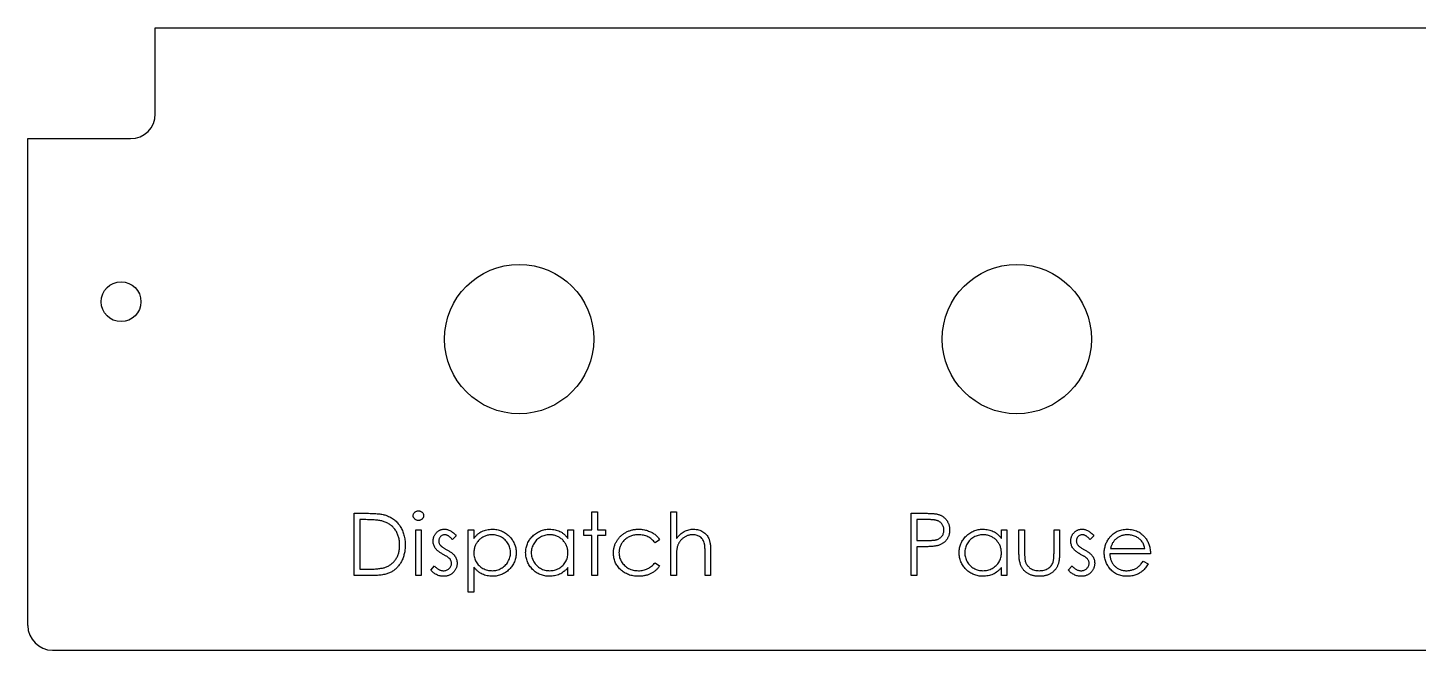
# Model space of a CAD drawing. Header units: millimetres. Extents: x -168 to 71, y -87 to -37.
# Drawn here: x -168.3 to -56.6, y -86.9 to -36.9 of the extents above; entities that cross this region are included whole.
import ezdxf

# ---------------------------------------------------------------- set-up
doc = ezdxf.new("R2010")
doc.units = ezdxf.units.MM

msp = doc.modelspace()

# ---------------------------------------------------------------- linework, layer by layer
at = {"color": 7, "linetype": 'Continuous', "lineweight": 25}
for p, q in [((-158.09, -43.79), (-158.09, -36.89)), ((-158.09, -36.89), (60.41, -36.89)), ((-168.34, -84.89), (-168.34, -45.79)), ((-168.34, -45.79), (-160.09, -45.79)), ((-142.1, -75.89), (-141.09, -75.89)), ((-142.1, -80.89), (-142.1, -75.89)), ((-123, -75.76), (-122.55, -75.76)), ((-123, -77.23), (-123, -75.76)), ((-122.55, -75.76), (-122.55, -77.23)), ((-116.65, -75.76), (-116.2, -75.76)), ((-116.65, -80.89), (-116.65, -75.76)), ((-116.2, -75.76), (-116.2, -77.92)), ((-97.32, -75.89), (-96.34, -75.89)), ((-97.32, -80.89), (-97.32, -75.89)), ((-141.65, -76.4), (-141.65, -80.37)), ((-141.3, -76.4), (-141.65, -76.4)), ((-96.88, -76.4), (-96.88, -78.07)), ((-95.96, -76.4), (-96.88, -76.4)), ((-137.16, -77.23), (-136.72, -77.23)), ((-137.16, -80.89), (-137.16, -77.23)), ((-136.72, -77.23), (-136.72, -80.89)), ((-133.9, -77.69), (-134.2, -78)), ((-132.93, -77.23), (-132.48, -77.23)), ((-132.93, -82.23), (-132.93, -77.23)), ((-132.48, -77.23), (-132.48, -77.91)), ((-124.92, -77.23), (-124.47, -77.23)), ((-124.92, -77.91), (-124.92, -77.23)), ((-124.47, -77.23), (-124.47, -80.89)), ((-123.64, -77.68), (-123.64, -77.23)), ((-123.64, -77.23), (-123, -77.23)), ((-123, -77.68), (-123.64, -77.68)), ((-123, -80.89), (-123, -77.68)), ((-122.55, -77.23), (-121.91, -77.23)), ((-122.55, -77.68), (-122.55, -80.89)), ((-121.91, -77.68), (-122.55, -77.68)), ((-121.91, -77.23), (-121.91, -77.68)), ((-117.55, -78.02), (-117.92, -78.26)), ((-96.88, -78.07), (-96, -78.08)), ((-90.08, -77.23), (-89.63, -77.23)), ((-90.08, -77.91), (-90.08, -77.23)), ((-89.63, -77.23), (-89.63, -80.89)), ((-88.67, -77.23), (-88.22, -77.23)), ((-88.67, -78.98), (-88.67, -77.23)), ((-88.22, -77.23), (-88.22, -78.93)), ((-85.85, -77.23), (-85.4, -77.23)), ((-85.85, -78.93), (-85.85, -77.23)), ((-85.4, -77.23), (-85.4, -79.01)), ((-82.65, -77.69), (-82.95, -78)), ((-113.9, -80.89), (-113.9, -79.17)), ((-113.45, -79.02), (-113.45, -80.89)), ((-96.88, -78.58), (-96.88, -80.89)), ((-96.52, -78.58), (-96.88, -78.58)), ((-78.09, -79.15), (-81.36, -79.15)), ((-81.32, -78.71), (-78.54, -78.71)), ((-141.65, -80.37), (-141.08, -80.37)), ((-135.95, -80.45), (-135.65, -80.12)), ((-132.48, -80.22), (-132.48, -82.23)), ((-124.92, -80.89), (-124.92, -80.25)), ((-117.92, -79.86), (-117.55, -80.11)), ((-116.2, -79.56), (-116.2, -80.89)), ((-90.08, -80.89), (-90.08, -80.25)), ((-84.7, -80.45), (-84.4, -80.12)), ((-78.68, -79.73), (-78.29, -79.94)), ((-140.55, -80.89), (-142.1, -80.89)), ((-136.72, -80.89), (-137.16, -80.89)), ((-124.47, -80.89), (-124.92, -80.89)), ((-122.55, -80.89), (-123, -80.89)), ((-116.2, -80.89), (-116.65, -80.89)), ((-113.45, -80.89), (-113.9, -80.89)), ((-96.88, -80.89), (-97.32, -80.89)), ((-89.63, -80.89), (-90.08, -80.89)), ((-132.48, -82.23), (-132.93, -82.23)), ((-166.34, -86.89), (68.66, -86.89))]:
    msp.add_line(p, q, dxfattribs=at)
for centre, radius in [((-128.84, -61.89), 6), ((-88.84, -61.89), 6), ((-160.84, -58.89), 1.6)]:
    msp.add_circle(centre, radius, dxfattribs=at)
for centre, start, end in [((-160.09, -43.79), 270, 0), ((-166.34, -84.89), 180, 270)]:
    msp.add_arc(centre, 2, start, end, dxfattribs=at)
for points, knots in [([(-141.09, -75.89), (-141, -75.89), (-140.83, -75.89), (-140.59, -75.9), (-140.36, -75.91), (-140.15, -75.93), (-139.96, -75.95), (-139.79, -75.98), (-139.64, -76.02), (-139.55, -76.05), (-139.5, -76.07)], [0, 0, 0, 0, 0.164289, 0.317406, 0.458844, 0.589367, 0.707831, 0.81577, 0.91288, 1, 1, 1, 1]), ([(-137.36, -76.08), (-137.36, -76.05), (-137.35, -76), (-137.33, -75.93), (-137.29, -75.86), (-137.24, -75.8), (-137.17, -75.76), (-137.1, -75.72), (-137.02, -75.7), (-136.97, -75.69), (-136.94, -75.69)], [0, 0, 0, 0, 0.12329, 0.242149, 0.363437, 0.489745, 0.618115, 0.744894, 0.868932, 1, 1, 1, 1]), ([(-136.94, -75.69), (-136.91, -75.69), (-136.86, -75.7), (-136.78, -75.72), (-136.71, -75.76), (-136.65, -75.8), (-136.59, -75.86), (-136.55, -75.93), (-136.53, -76), (-136.52, -76.05), (-136.52, -76.08)], [0, 0, 0, 0, 0.131899, 0.258284, 0.384341, 0.51198, 0.638632, 0.75923, 0.877412, 1, 1, 1, 1]), ([(-96.34, -75.89), (-96.28, -75.89), (-96.15, -75.89), (-95.96, -75.89), (-95.79, -75.9), (-95.64, -75.9), (-95.51, -75.91), (-95.39, -75.93), (-95.29, -75.94), (-95.23, -75.95), (-95.21, -75.96)], [0, 0, 0, 0, 0.176956, 0.339055, 0.486318, 0.618781, 0.735619, 0.838742, 0.926457, 1, 1, 1, 1]), ([(-95.21, -75.96), (-95.17, -75.97), (-95.1, -75.99), (-95, -76.03), (-94.91, -76.07), (-94.82, -76.12), (-94.74, -76.18), (-94.66, -76.25), (-94.58, -76.32), (-94.51, -76.4), (-94.45, -76.48), (-94.4, -76.57), (-94.35, -76.67), (-94.31, -76.77), (-94.28, -76.88), (-94.26, -76.99), (-94.25, -77.11), (-94.25, -77.19), (-94.25, -77.23)], [0, 0, 0, 0, 0.062481, 0.12349, 0.183411, 0.243153, 0.302127, 0.36171, 0.421842, 0.482932, 0.544552, 0.605681, 0.66768, 0.729984, 0.794551, 0.860346, 0.928907, 1, 1, 1, 1]), ([(-139.76, -76.54), (-139.81, -76.53), (-139.89, -76.5), (-140.04, -76.48), (-140.2, -76.45), (-140.39, -76.43), (-140.59, -76.42), (-140.81, -76.41), (-141.05, -76.4), (-141.21, -76.4), (-141.3, -76.4)], [0, 0, 0, 0, 0.084319, 0.179285, 0.286583, 0.405111, 0.535593, 0.67819, 0.832976, 1, 1, 1, 1]), ([(-138.45, -78.45), (-138.45, -78.39), (-138.45, -78.27), (-138.47, -78.11), (-138.49, -77.94), (-138.53, -77.79), (-138.58, -77.64), (-138.64, -77.5), (-138.71, -77.36), (-138.79, -77.23), (-138.88, -77.11), (-138.98, -77), (-139.09, -76.9), (-139.21, -76.8), (-139.34, -76.72), (-139.47, -76.65), (-139.61, -76.59), (-139.71, -76.56), (-139.76, -76.54)], [0, 0, 0, 0, 0.070151, 0.137813, 0.203226, 0.267174, 0.330024, 0.391794, 0.453084, 0.514334, 0.575, 0.634865, 0.694116, 0.753442, 0.813126, 0.87408, 0.936007, 1, 1, 1, 1]), ([(-139.5, -76.07), (-139.45, -76.09), (-139.33, -76.13), (-139.17, -76.21), (-139.02, -76.31), (-138.87, -76.41), (-138.74, -76.53), (-138.61, -76.66), (-138.5, -76.8), (-138.39, -76.95), (-138.3, -77.11), (-138.22, -77.28), (-138.15, -77.46), (-138.1, -77.64), (-138.05, -77.83), (-138.02, -78.03), (-138, -78.24), (-138, -78.38), (-138, -78.45)], [0, 0, 0, 0, 0.061545, 0.121694, 0.181155, 0.239875, 0.298702, 0.357647, 0.417605, 0.478494, 0.540407, 0.602345, 0.665004, 0.728559, 0.793651, 0.860534, 0.929236, 1, 1, 1, 1]), ([(-136.94, -76.46), (-136.97, -76.46), (-137.02, -76.46), (-137.1, -76.44), (-137.17, -76.4), (-137.24, -76.35), (-137.29, -76.29), (-137.33, -76.23), (-137.35, -76.16), (-137.36, -76.11), (-137.36, -76.08)], [0, 0, 0, 0, 0.131867, 0.256661, 0.384213, 0.513365, 0.640443, 0.761085, 0.879146, 1, 1, 1, 1]), ([(-136.52, -76.08), (-136.52, -76.11), (-136.53, -76.16), (-136.55, -76.23), (-136.59, -76.29), (-136.65, -76.35), (-136.71, -76.4), (-136.78, -76.44), (-136.86, -76.46), (-136.91, -76.46), (-136.94, -76.46)], [0, 0, 0, 0, 0.120162, 0.237546, 0.357497, 0.484917, 0.613329, 0.74015, 0.867301, 1, 1, 1, 1]), ([(-94.7, -77.23), (-94.7, -77.19), (-94.7, -77.11), (-94.73, -76.99), (-94.77, -76.88), (-94.84, -76.78), (-94.91, -76.68), (-95, -76.6), (-95.1, -76.53), (-95.19, -76.49), (-95.27, -76.46), (-95.34, -76.45), (-95.42, -76.43), (-95.51, -76.42), (-95.61, -76.41), (-95.72, -76.4), (-95.84, -76.4), (-95.92, -76.4), (-95.96, -76.4)], [0, 0, 0, 0, 0.070044, 0.139238, 0.208197, 0.279173, 0.349987, 0.418354, 0.48761, 0.557411, 0.59533, 0.637964, 0.685913, 0.738185, 0.796103, 0.858517, 0.926658, 1, 1, 1, 1]), ([(-135.75, -78.13), (-135.75, -78.09), (-135.75, -78.03), (-135.74, -77.93), (-135.72, -77.84), (-135.69, -77.75), (-135.65, -77.66), (-135.61, -77.59), (-135.55, -77.51), (-135.49, -77.44), (-135.43, -77.38), (-135.35, -77.32), (-135.28, -77.27), (-135.2, -77.23), (-135.11, -77.2), (-135.02, -77.18), (-134.93, -77.17), (-134.86, -77.17), (-134.83, -77.17)], [0, 0, 0, 0, 0.067978, 0.133044, 0.196507, 0.258613, 0.319728, 0.380873, 0.442636, 0.505079, 0.567881, 0.628814, 0.68891, 0.748765, 0.809386, 0.870884, 0.934037, 1, 1, 1, 1]), ([(-135.59, -78.69), (-135.61, -78.65), (-135.66, -78.56), (-135.71, -78.43), (-135.75, -78.28), (-135.75, -78.18), (-135.75, -78.13)], [0, 0, 0, 0, 0.246252, 0.492591, 0.74057, 1, 1, 1, 1]), ([(-134.83, -77.62), (-134.86, -77.62), (-134.92, -77.62), (-135.01, -77.65), (-135.1, -77.7), (-135.17, -77.76), (-135.23, -77.84), (-135.27, -77.92), (-135.3, -78.01), (-135.3, -78.08), (-135.31, -78.11)], [0, 0, 0, 0, 0.124958, 0.245901, 0.369166, 0.498511, 0.628504, 0.751028, 0.873724, 1, 1, 1, 1]), ([(-135.31, -78.11), (-135.3, -78.14), (-135.3, -78.19), (-135.28, -78.28), (-135.24, -78.36), (-135.2, -78.41), (-135.18, -78.44)], [0, 0, 0, 0, 0.24004, 0.479403, 0.731757, 1, 1, 1, 1]), ([(-134.83, -77.17), (-134.79, -77.17), (-134.71, -77.17), (-134.6, -77.2), (-134.48, -77.24), (-134.36, -77.3), (-134.24, -77.37), (-134.13, -77.46), (-134.01, -77.57), (-133.93, -77.65), (-133.9, -77.69)], [0, 0, 0, 0, 0.105714, 0.213412, 0.326127, 0.444452, 0.569061, 0.702712, 0.846318, 1, 1, 1, 1]), ([(-134.2, -78), (-134.23, -77.97), (-134.28, -77.91), (-134.36, -77.83), (-134.44, -77.77), (-134.52, -77.71), (-134.59, -77.67), (-134.67, -77.64), (-134.75, -77.62), (-134.8, -77.62), (-134.83, -77.62)], [0, 0, 0, 0, 0.158223, 0.305036, 0.441309, 0.565963, 0.683525, 0.793334, 0.898518, 1, 1, 1, 1]), ([(-132.48, -77.91), (-132.44, -77.85), (-132.34, -77.73), (-132.19, -77.57), (-132.02, -77.44), (-131.83, -77.34), (-131.64, -77.26), (-131.44, -77.21), (-131.23, -77.17), (-131.08, -77.17), (-131.01, -77.17)], [0, 0, 0, 0, 0.13536, 0.263045, 0.386061, 0.505771, 0.625178, 0.746148, 0.870538, 1, 1, 1, 1]), ([(-131.01, -77.62), (-131.06, -77.62), (-131.16, -77.62), (-131.31, -77.64), (-131.45, -77.67), (-131.59, -77.72), (-131.71, -77.78), (-131.84, -77.85), (-131.95, -77.93), (-132.06, -78.03), (-132.16, -78.14), (-132.25, -78.25), (-132.32, -78.37), (-132.38, -78.5), (-132.43, -78.63), (-132.46, -78.77), (-132.48, -78.92), (-132.48, -79.02), (-132.48, -79.07)], [0, 0, 0, 0, 0.066044, 0.130024, 0.192374, 0.253884, 0.314896, 0.375806, 0.438242, 0.501591, 0.564881, 0.626533, 0.687516, 0.748106, 0.808796, 0.870822, 0.934371, 1, 1, 1, 1]), ([(-131.01, -77.17), (-130.94, -77.17), (-130.82, -77.17), (-130.63, -77.2), (-130.45, -77.24), (-130.27, -77.3), (-130.1, -77.38), (-129.95, -77.48), (-129.79, -77.59), (-129.65, -77.72), (-129.52, -77.86), (-129.4, -78.01), (-129.31, -78.16), (-129.23, -78.33), (-129.16, -78.5), (-129.12, -78.67), (-129.09, -78.86), (-129.09, -78.99), (-129.09, -79.05)], [0, 0, 0, 0, 0.065081, 0.128636, 0.190653, 0.252125, 0.313446, 0.375227, 0.438498, 0.503285, 0.56801, 0.630879, 0.692154, 0.752552, 0.813191, 0.873985, 0.936258, 1, 1, 1, 1]), ([(-129.54, -79.05), (-129.54, -78.99), (-129.54, -78.87), (-129.58, -78.68), (-129.64, -78.5), (-129.73, -78.33), (-129.84, -78.17), (-129.97, -78.03), (-130.11, -77.9), (-130.27, -77.8), (-130.45, -77.72), (-130.63, -77.66), (-130.82, -77.62), (-130.95, -77.62), (-131.01, -77.62)], [0, 0, 0, 0, 0.081994, 0.163349, 0.245826, 0.330367, 0.415198, 0.497941, 0.580476, 0.66374, 0.747513, 0.830399, 0.914076, 1, 1, 1, 1]), ([(-128.32, -79.05), (-128.32, -78.99), (-128.31, -78.86), (-128.29, -78.67), (-128.24, -78.5), (-128.18, -78.33), (-128.1, -78.16), (-128, -78.01), (-127.89, -77.86), (-127.76, -77.72), (-127.61, -77.59), (-127.46, -77.48), (-127.3, -77.38), (-127.14, -77.3), (-126.96, -77.24), (-126.78, -77.2), (-126.59, -77.17), (-126.46, -77.17), (-126.4, -77.17)], [0, 0, 0, 0, 0.063775, 0.126079, 0.186904, 0.247574, 0.308003, 0.369132, 0.432033, 0.496791, 0.561611, 0.624914, 0.686726, 0.748079, 0.809582, 0.871631, 0.934886, 1, 1, 1, 1]), ([(-126.39, -77.62), (-126.46, -77.62), (-126.59, -77.62), (-126.78, -77.66), (-126.96, -77.72), (-127.13, -77.8), (-127.29, -77.9), (-127.44, -78.03), (-127.57, -78.17), (-127.67, -78.33), (-127.76, -78.5), (-127.82, -78.68), (-127.86, -78.87), (-127.87, -78.99), (-127.87, -79.05)], [0, 0, 0, 0, 0.085921, 0.169593, 0.252476, 0.336244, 0.419505, 0.502036, 0.584775, 0.669846, 0.754185, 0.836658, 0.91801, 1, 1, 1, 1]), ([(-126.4, -77.17), (-126.32, -77.17), (-126.18, -77.17), (-125.96, -77.21), (-125.76, -77.26), (-125.57, -77.34), (-125.39, -77.44), (-125.22, -77.57), (-125.06, -77.73), (-124.97, -77.85), (-124.92, -77.91)], [0, 0, 0, 0, 0.129862, 0.254654, 0.376015, 0.495255, 0.614798, 0.738106, 0.865196, 1, 1, 1, 1]), ([(-124.92, -79.07), (-124.92, -79.02), (-124.92, -78.92), (-124.95, -78.77), (-124.98, -78.63), (-125.02, -78.5), (-125.09, -78.37), (-125.16, -78.25), (-125.25, -78.14), (-125.34, -78.03), (-125.45, -77.93), (-125.57, -77.85), (-125.69, -77.78), (-125.82, -77.72), (-125.95, -77.67), (-126.1, -77.64), (-126.24, -77.62), (-126.34, -77.62), (-126.39, -77.62)], [0, 0, 0, 0, 0.065634, 0.129188, 0.191219, 0.251913, 0.312507, 0.373494, 0.435152, 0.498741, 0.562095, 0.624187, 0.685476, 0.746097, 0.807612, 0.869967, 0.933951, 1, 1, 1, 1]), ([(-121.27, -79.09), (-121.27, -79.05), (-121.27, -78.96), (-121.25, -78.83), (-121.23, -78.71), (-121.2, -78.58), (-121.16, -78.46), (-121.12, -78.35), (-121.06, -78.23), (-121, -78.12), (-120.93, -78.01), (-120.86, -77.91), (-120.77, -77.81), (-120.68, -77.72), (-120.59, -77.63), (-120.49, -77.56), (-120.38, -77.48), (-120.27, -77.42), (-120.15, -77.36), (-120.03, -77.31), (-119.9, -77.26), (-119.77, -77.23), (-119.64, -77.2), (-119.5, -77.18), (-119.36, -77.17), (-119.27, -77.17), (-119.22, -77.17)], [0, 0, 0, 0, 0.041291, 0.082136, 0.122636, 0.162831, 0.203007, 0.243526, 0.284173, 0.32541, 0.366855, 0.407551, 0.448187, 0.488683, 0.529015, 0.569843, 0.61137, 0.653238, 0.695446, 0.737751, 0.780043, 0.822807, 0.865978, 0.909595, 0.954231, 1, 1, 1, 1]), ([(-119.25, -77.62), (-119.31, -77.62), (-119.42, -77.62), (-119.58, -77.64), (-119.73, -77.67), (-119.87, -77.72), (-120.01, -77.78), (-120.14, -77.85), (-120.26, -77.93), (-120.37, -78.03), (-120.48, -78.14), (-120.57, -78.25), (-120.65, -78.37), (-120.71, -78.5), (-120.76, -78.63), (-120.79, -78.76), (-120.81, -78.9), (-120.82, -79), (-120.82, -79.05)], [0, 0, 0, 0, 0.069522, 0.136921, 0.201969, 0.265462, 0.328248, 0.390817, 0.45355, 0.517542, 0.580738, 0.641922, 0.701597, 0.760313, 0.818757, 0.877718, 0.938094, 1, 1, 1, 1]), ([(-117.92, -78.26), (-117.97, -78.21), (-118.05, -78.11), (-118.19, -77.98), (-118.34, -77.86), (-118.5, -77.77), (-118.67, -77.7), (-118.86, -77.65), (-119.05, -77.62), (-119.19, -77.62), (-119.25, -77.62)], [0, 0, 0, 0, 0.128324, 0.252584, 0.373506, 0.493364, 0.614609, 0.73847, 0.865995, 1, 1, 1, 1]), ([(-119.22, -77.17), (-119.16, -77.17), (-119.04, -77.17), (-118.87, -77.19), (-118.69, -77.23), (-118.52, -77.28), (-118.36, -77.34), (-118.21, -77.4), (-118.07, -77.48), (-117.95, -77.57), (-117.83, -77.66), (-117.73, -77.77), (-117.63, -77.89), (-117.58, -77.98), (-117.55, -78.02)], [0, 0, 0, 0, 0.091269, 0.182081, 0.27191, 0.362049, 0.450066, 0.533976, 0.613602, 0.690198, 0.765413, 0.841437, 0.919733, 1, 1, 1, 1]), ([(-116.2, -77.92), (-116.15, -77.86), (-116.06, -77.74), (-115.9, -77.59), (-115.74, -77.46), (-115.57, -77.35), (-115.39, -77.27), (-115.2, -77.21), (-115.01, -77.17), (-114.88, -77.17), (-114.81, -77.17)], [0, 0, 0, 0, 0.140724, 0.273996, 0.400684, 0.522555, 0.641534, 0.759969, 0.878405, 1, 1, 1, 1]), ([(-114.89, -77.62), (-114.93, -77.62), (-115, -77.62), (-115.11, -77.63), (-115.21, -77.65), (-115.31, -77.68), (-115.4, -77.72), (-115.5, -77.77), (-115.59, -77.83), (-115.68, -77.89), (-115.76, -77.97), (-115.84, -78.04), (-115.9, -78.12), (-115.97, -78.21), (-116.02, -78.29), (-116.07, -78.39), (-116.1, -78.48), (-116.12, -78.55), (-116.13, -78.58)], [0, 0, 0, 0, 0.06402, 0.126694, 0.189084, 0.250363, 0.312516, 0.374243, 0.43785, 0.502657, 0.567745, 0.630576, 0.692772, 0.754268, 0.815121, 0.876051, 0.937982, 1, 1, 1, 1]), ([(-113.95, -78.34), (-113.96, -78.28), (-113.99, -78.17), (-114.07, -78.02), (-114.16, -77.9), (-114.27, -77.79), (-114.4, -77.71), (-114.55, -77.66), (-114.71, -77.62), (-114.83, -77.62), (-114.89, -77.62)], [0, 0, 0, 0, 0.136257, 0.261954, 0.379638, 0.494379, 0.609866, 0.729887, 0.859213, 1, 1, 1, 1]), ([(-114.81, -77.17), (-114.75, -77.17), (-114.61, -77.18), (-114.42, -77.21), (-114.24, -77.28), (-114.07, -77.37), (-113.92, -77.48), (-113.79, -77.61), (-113.68, -77.76), (-113.61, -77.9), (-113.56, -78.02), (-113.53, -78.13), (-113.5, -78.25), (-113.48, -78.38), (-113.47, -78.52), (-113.46, -78.68), (-113.45, -78.84), (-113.45, -78.96), (-113.45, -79.02)], [0, 0, 0, 0, 0.077229, 0.151155, 0.223454, 0.295497, 0.36692, 0.436794, 0.506696, 0.577864, 0.615912, 0.658048, 0.703776, 0.75408, 0.808979, 0.867913, 0.931702, 1, 1, 1, 1]), ([(-96, -78.08), (-95.96, -78.08), (-95.88, -78.08), (-95.76, -78.07), (-95.65, -78.06), (-95.54, -78.05), (-95.45, -78.04), (-95.37, -78.03), (-95.29, -78.01), (-95.21, -77.98), (-95.11, -77.93), (-95, -77.87), (-94.91, -77.78), (-94.83, -77.69), (-94.77, -77.58), (-94.73, -77.47), (-94.7, -77.35), (-94.7, -77.27), (-94.7, -77.23)], [0, 0, 0, 0, 0.072538, 0.140034, 0.202496, 0.260575, 0.313228, 0.361583, 0.404878, 0.444127, 0.5164, 0.586507, 0.655085, 0.724384, 0.793974, 0.861638, 0.930111, 1, 1, 1, 1]), ([(-94.25, -77.23), (-94.25, -77.27), (-94.25, -77.35), (-94.26, -77.47), (-94.28, -77.58), (-94.31, -77.69), (-94.35, -77.79), (-94.4, -77.88), (-94.45, -77.97), (-94.51, -78.06), (-94.58, -78.14), (-94.66, -78.21), (-94.74, -78.27), (-94.83, -78.33), (-94.92, -78.38), (-95.03, -78.43), (-95.13, -78.47), (-95.21, -78.49), (-95.25, -78.5)], [0, 0, 0, 0, 0.070119, 0.137192, 0.202016, 0.264631, 0.326117, 0.38601, 0.445812, 0.505298, 0.564633, 0.624283, 0.683902, 0.743953, 0.805388, 0.868388, 0.933084, 1, 1, 1, 1]), ([(-93.48, -79.05), (-93.48, -78.99), (-93.47, -78.86), (-93.45, -78.67), (-93.4, -78.5), (-93.34, -78.33), (-93.26, -78.16), (-93.16, -78.01), (-93.05, -77.86), (-92.92, -77.72), (-92.77, -77.59), (-92.62, -77.48), (-92.46, -77.38), (-92.3, -77.3), (-92.12, -77.24), (-91.94, -77.2), (-91.75, -77.17), (-91.62, -77.17), (-91.56, -77.17)], [0, 0, 0, 0, 0.063775, 0.126079, 0.186904, 0.247574, 0.308003, 0.369132, 0.432033, 0.496791, 0.561611, 0.624914, 0.686726, 0.748079, 0.809582, 0.871631, 0.934886, 1, 1, 1, 1]), ([(-91.55, -77.62), (-91.62, -77.62), (-91.75, -77.62), (-91.94, -77.66), (-92.12, -77.72), (-92.29, -77.8), (-92.45, -77.9), (-92.6, -78.03), (-92.73, -78.17), (-92.83, -78.33), (-92.92, -78.5), (-92.98, -78.68), (-93.02, -78.87), (-93.03, -78.99), (-93.03, -79.05)], [0, 0, 0, 0, 0.085921, 0.169593, 0.252476, 0.336244, 0.419505, 0.502036, 0.584775, 0.669846, 0.754185, 0.836658, 0.91801, 1, 1, 1, 1]), ([(-91.56, -77.17), (-91.48, -77.17), (-91.34, -77.17), (-91.12, -77.21), (-90.92, -77.26), (-90.73, -77.34), (-90.55, -77.44), (-90.38, -77.57), (-90.22, -77.73), (-90.13, -77.85), (-90.08, -77.91)], [0, 0, 0, 0, 0.129862, 0.254654, 0.376015, 0.495255, 0.614798, 0.738106, 0.865196, 1, 1, 1, 1]), ([(-90.08, -79.07), (-90.08, -79.02), (-90.09, -78.92), (-90.11, -78.77), (-90.14, -78.63), (-90.18, -78.5), (-90.25, -78.37), (-90.32, -78.25), (-90.41, -78.14), (-90.51, -78.03), (-90.61, -77.93), (-90.73, -77.85), (-90.85, -77.78), (-90.98, -77.72), (-91.11, -77.67), (-91.26, -77.64), (-91.4, -77.62), (-91.5, -77.62), (-91.55, -77.62)], [0, 0, 0, 0, 0.065634, 0.129188, 0.191219, 0.251913, 0.312507, 0.373494, 0.435152, 0.498741, 0.562095, 0.624187, 0.685476, 0.746097, 0.807612, 0.869967, 0.933951, 1, 1, 1, 1]), ([(-84.5, -78.13), (-84.5, -78.09), (-84.5, -78.03), (-84.49, -77.93), (-84.47, -77.84), (-84.44, -77.75), (-84.4, -77.66), (-84.36, -77.59), (-84.3, -77.51), (-84.24, -77.44), (-84.18, -77.38), (-84.1, -77.32), (-84.03, -77.27), (-83.95, -77.23), (-83.86, -77.2), (-83.77, -77.18), (-83.68, -77.17), (-83.61, -77.17), (-83.58, -77.17)], [0, 0, 0, 0, 0.067978, 0.133044, 0.196507, 0.258613, 0.319728, 0.380873, 0.442636, 0.505079, 0.567881, 0.628814, 0.68891, 0.748765, 0.809386, 0.870884, 0.934037, 1, 1, 1, 1]), ([(-84.34, -78.69), (-84.36, -78.65), (-84.41, -78.56), (-84.46, -78.43), (-84.5, -78.28), (-84.5, -78.18), (-84.5, -78.13)], [0, 0, 0, 0, 0.246252, 0.492591, 0.74057, 1, 1, 1, 1]), ([(-83.58, -77.62), (-83.61, -77.62), (-83.67, -77.62), (-83.76, -77.65), (-83.85, -77.7), (-83.92, -77.76), (-83.98, -77.84), (-84.02, -77.92), (-84.05, -78.01), (-84.05, -78.08), (-84.06, -78.11)], [0, 0, 0, 0, 0.124958, 0.245901, 0.369166, 0.498511, 0.628504, 0.751028, 0.873724, 1, 1, 1, 1]), ([(-84.06, -78.11), (-84.05, -78.14), (-84.05, -78.19), (-84.03, -78.28), (-83.99, -78.36), (-83.95, -78.41), (-83.93, -78.44)], [0, 0, 0, 0, 0.24004, 0.479403, 0.731757, 1, 1, 1, 1]), ([(-83.58, -77.17), (-83.54, -77.17), (-83.46, -77.17), (-83.35, -77.2), (-83.23, -77.24), (-83.11, -77.3), (-82.99, -77.37), (-82.88, -77.46), (-82.76, -77.57), (-82.68, -77.65), (-82.65, -77.69)], [0, 0, 0, 0, 0.105714, 0.213412, 0.326127, 0.444452, 0.569061, 0.702712, 0.846318, 1, 1, 1, 1]), ([(-82.95, -78), (-82.98, -77.97), (-83.03, -77.91), (-83.11, -77.83), (-83.19, -77.77), (-83.27, -77.71), (-83.34, -77.67), (-83.42, -77.64), (-83.5, -77.62), (-83.55, -77.62), (-83.58, -77.62)], [0, 0, 0, 0, 0.158223, 0.305036, 0.441309, 0.565963, 0.683525, 0.793334, 0.898518, 1, 1, 1, 1]), ([(-81.81, -79.07), (-81.81, -79.01), (-81.81, -78.9), (-81.79, -78.74), (-81.75, -78.58), (-81.71, -78.42), (-81.65, -78.27), (-81.58, -78.12), (-81.49, -77.98), (-81.42, -77.89), (-81.39, -77.85)], [0, 0, 0, 0, 0.128045, 0.253768, 0.377428, 0.500551, 0.623296, 0.746578, 0.872348, 1, 1, 1, 1]), ([(-81.39, -77.85), (-81.35, -77.79), (-81.26, -77.69), (-81.11, -77.55), (-80.94, -77.43), (-80.77, -77.33), (-80.58, -77.26), (-80.39, -77.21), (-80.18, -77.17), (-80.04, -77.17), (-79.96, -77.17)], [0, 0, 0, 0, 0.128835, 0.253589, 0.374643, 0.49534, 0.616325, 0.739759, 0.866842, 1, 1, 1, 1]), ([(-80.88, -77.96), (-80.91, -77.98), (-80.95, -78.02), (-81.02, -78.1), (-81.08, -78.18), (-81.14, -78.27), (-81.19, -78.37), (-81.24, -78.47), (-81.28, -78.59), (-81.3, -78.67), (-81.32, -78.71)], [0, 0, 0, 0, 0.109984, 0.22258, 0.3385, 0.458709, 0.585535, 0.717518, 0.854667, 1, 1, 1, 1]), ([(-79.94, -77.62), (-79.98, -77.62), (-80.07, -77.62), (-80.2, -77.64), (-80.33, -77.66), (-80.45, -77.7), (-80.57, -77.75), (-80.68, -77.81), (-80.78, -77.88), (-80.85, -77.93), (-80.88, -77.96)], [0, 0, 0, 0, 0.131092, 0.259141, 0.384162, 0.505992, 0.629098, 0.750669, 0.874039, 1, 1, 1, 1]), ([(-79.96, -77.17), (-79.89, -77.17), (-79.74, -77.17), (-79.53, -77.21), (-79.32, -77.26), (-79.13, -77.34), (-78.95, -77.44), (-78.79, -77.57), (-78.63, -77.72), (-78.54, -77.83), (-78.49, -77.89)], [0, 0, 0, 0, 0.13204, 0.259033, 0.38188, 0.502258, 0.622752, 0.744743, 0.870109, 1, 1, 1, 1]), ([(-78.54, -78.71), (-78.56, -78.65), (-78.59, -78.53), (-78.66, -78.37), (-78.73, -78.23), (-78.82, -78.11), (-78.92, -78), (-79.03, -77.91), (-79.16, -77.82), (-79.31, -77.75), (-79.46, -77.69), (-79.61, -77.65), (-79.78, -77.62), (-79.88, -77.62), (-79.94, -77.62)], [0, 0, 0, 0, 0.09624, 0.185231, 0.267501, 0.3444, 0.419595, 0.496891, 0.576638, 0.660268, 0.745387, 0.83004, 0.914474, 1, 1, 1, 1]), ([(-78.49, -77.89), (-78.46, -77.93), (-78.4, -78.02), (-78.32, -78.16), (-78.25, -78.3), (-78.19, -78.46), (-78.15, -78.62), (-78.12, -78.79), (-78.1, -78.97), (-78.1, -79.09), (-78.09, -79.15)], [0, 0, 0, 0, 0.118522, 0.236255, 0.356174, 0.47725, 0.60154, 0.729618, 0.862158, 1, 1, 1, 1]), ([(-138, -78.45), (-138, -78.51), (-138, -78.63), (-138.02, -78.81), (-138.04, -78.99), (-138.08, -79.15), (-138.12, -79.32), (-138.17, -79.47), (-138.24, -79.63), (-138.31, -79.77), (-138.39, -79.91), (-138.48, -80.04), (-138.58, -80.16), (-138.68, -80.27), (-138.78, -80.37), (-138.89, -80.46), (-139.01, -80.54), (-139.14, -80.62), (-139.27, -80.68), (-139.42, -80.74), (-139.57, -80.78), (-139.74, -80.82), (-139.93, -80.85), (-140.12, -80.87), (-140.33, -80.88), (-140.48, -80.89), (-140.55, -80.89)], [0, 0, 0, 0, 0.046081, 0.090807, 0.134295, 0.177024, 0.218823, 0.260244, 0.30108, 0.341614, 0.381583, 0.42012, 0.458075, 0.494738, 0.531195, 0.566934, 0.602713, 0.638327, 0.674853, 0.713467, 0.754442, 0.797815, 0.843989, 0.893072, 0.944963, 1, 1, 1, 1]), ([(-139.65, -80.25), (-139.6, -80.23), (-139.51, -80.2), (-139.38, -80.14), (-139.26, -80.07), (-139.15, -79.99), (-139.04, -79.91), (-138.94, -79.81), (-138.85, -79.71), (-138.77, -79.6), (-138.69, -79.48), (-138.63, -79.35), (-138.57, -79.21), (-138.52, -79.07), (-138.49, -78.93), (-138.46, -78.77), (-138.45, -78.61), (-138.45, -78.5), (-138.45, -78.45)], [0, 0, 0, 0, 0.062415, 0.123338, 0.183125, 0.241783, 0.300579, 0.35968, 0.418882, 0.479531, 0.540851, 0.602303, 0.664463, 0.727806, 0.792895, 0.859672, 0.928464, 1, 1, 1, 1]), ([(-134.96, -79.19), (-134.99, -79.17), (-135.07, -79.13), (-135.17, -79.06), (-135.26, -79), (-135.35, -78.94), (-135.42, -78.88), (-135.48, -78.81), (-135.54, -78.75), (-135.57, -78.71), (-135.59, -78.69)], [0, 0, 0, 0, 0.157762, 0.30595, 0.443775, 0.572824, 0.692154, 0.802296, 0.905564, 1, 1, 1, 1]), ([(-135.18, -78.44), (-135.17, -78.45), (-135.15, -78.48), (-135.1, -78.52), (-135.05, -78.57), (-134.99, -78.62), (-134.92, -78.66), (-134.84, -78.71), (-134.75, -78.77), (-134.69, -78.8), (-134.66, -78.82)], [0, 0, 0, 0, 0.083425, 0.17756, 0.283982, 0.402217, 0.533568, 0.676121, 0.831649, 1, 1, 1, 1]), ([(-134.4, -79.56), (-134.41, -79.55), (-134.44, -79.52), (-134.49, -79.48), (-134.54, -79.44), (-134.6, -79.39), (-134.68, -79.34), (-134.76, -79.3), (-134.86, -79.24), (-134.92, -79.21), (-134.96, -79.19)], [0, 0, 0, 0, 0.076875, 0.167462, 0.27227, 0.389551, 0.520801, 0.666263, 0.825545, 1, 1, 1, 1]), ([(-134.66, -78.82), (-134.62, -78.84), (-134.55, -78.88), (-134.44, -78.95), (-134.34, -79.01), (-134.25, -79.07), (-134.18, -79.14), (-134.11, -79.2), (-134.05, -79.26), (-134.02, -79.31), (-134, -79.33)], [0, 0, 0, 0, 0.158989, 0.307115, 0.446213, 0.574876, 0.694152, 0.804581, 0.906593, 1, 1, 1, 1]), ([(-134, -79.33), (-133.98, -79.37), (-133.92, -79.46), (-133.87, -79.59), (-133.84, -79.74), (-133.83, -79.84), (-133.83, -79.89)], [0, 0, 0, 0, 0.248839, 0.495235, 0.743336, 1, 1, 1, 1]), ([(-132.48, -79.07), (-132.48, -79.13), (-132.48, -79.26), (-132.44, -79.45), (-132.38, -79.63), (-132.3, -79.8), (-132.19, -79.95), (-132.07, -80.09), (-131.92, -80.21), (-131.75, -80.32), (-131.58, -80.4), (-131.39, -80.46), (-131.2, -80.49), (-131.07, -80.5), (-131.01, -80.5)], [0, 0, 0, 0, 0.08644, 0.169344, 0.251061, 0.332326, 0.413189, 0.494299, 0.576654, 0.661785, 0.747765, 0.831967, 0.915299, 1, 1, 1, 1]), ([(-131.01, -80.5), (-130.94, -80.5), (-130.82, -80.49), (-130.63, -80.46), (-130.45, -80.4), (-130.28, -80.31), (-130.12, -80.21), (-129.97, -80.08), (-129.84, -79.94), (-129.74, -79.78), (-129.65, -79.6), (-129.58, -79.42), (-129.54, -79.24), (-129.54, -79.12), (-129.54, -79.05)], [0, 0, 0, 0, 0.08342, 0.165574, 0.248159, 0.332033, 0.416257, 0.499525, 0.583039, 0.668596, 0.754035, 0.83692, 0.9183, 1, 1, 1, 1]), ([(-129.09, -79.05), (-129.09, -79.11), (-129.09, -79.24), (-129.12, -79.43), (-129.16, -79.61), (-129.22, -79.78), (-129.3, -79.95), (-129.4, -80.11), (-129.51, -80.26), (-129.64, -80.4), (-129.79, -80.53), (-129.94, -80.64), (-130.1, -80.74), (-130.26, -80.81), (-130.43, -80.87), (-130.61, -80.92), (-130.8, -80.94), (-130.93, -80.95), (-130.99, -80.95)], [0, 0, 0, 0, 0.064921, 0.128034, 0.189574, 0.25058, 0.311733, 0.37325, 0.435763, 0.500346, 0.564949, 0.627528, 0.689157, 0.749865, 0.81076, 0.8723, 0.935413, 1, 1, 1, 1]), ([(-126.41, -80.95), (-126.48, -80.95), (-126.6, -80.94), (-126.79, -80.92), (-126.97, -80.87), (-127.15, -80.81), (-127.31, -80.74), (-127.47, -80.64), (-127.62, -80.53), (-127.76, -80.4), (-127.89, -80.26), (-128.01, -80.11), (-128.1, -79.95), (-128.18, -79.78), (-128.24, -79.61), (-128.29, -79.43), (-128.31, -79.24), (-128.32, -79.11), (-128.32, -79.05)], [0, 0, 0, 0, 0.06462, 0.127433, 0.189004, 0.24993, 0.310668, 0.372329, 0.434939, 0.499576, 0.564191, 0.626735, 0.688109, 0.749294, 0.810331, 0.871901, 0.935046, 1, 1, 1, 1]), ([(-127.87, -79.05), (-127.87, -79.12), (-127.86, -79.24), (-127.82, -79.42), (-127.76, -79.6), (-127.67, -79.78), (-127.56, -79.94), (-127.44, -80.08), (-127.29, -80.21), (-127.13, -80.31), (-126.96, -80.4), (-126.77, -80.46), (-126.59, -80.49), (-126.46, -80.5), (-126.4, -80.5)], [0, 0, 0, 0, 0.081589, 0.162859, 0.245484, 0.330807, 0.416493, 0.499893, 0.583048, 0.667158, 0.751312, 0.833785, 0.916256, 1, 1, 1, 1]), ([(-126.4, -80.5), (-126.33, -80.5), (-126.2, -80.49), (-126.01, -80.46), (-125.83, -80.4), (-125.65, -80.32), (-125.49, -80.21), (-125.34, -80.09), (-125.21, -79.95), (-125.11, -79.8), (-125.02, -79.63), (-124.96, -79.45), (-124.93, -79.26), (-124.92, -79.13), (-124.92, -79.07)], [0, 0, 0, 0, 0.084802, 0.168664, 0.252552, 0.33824, 0.423103, 0.505556, 0.586176, 0.667136, 0.748499, 0.830452, 0.913456, 1, 1, 1, 1]), ([(-119.26, -80.95), (-119.33, -80.95), (-119.47, -80.95), (-119.67, -80.92), (-119.87, -80.88), (-120.05, -80.82), (-120.23, -80.74), (-120.39, -80.65), (-120.55, -80.54), (-120.7, -80.41), (-120.83, -80.27), (-120.95, -80.12), (-121.05, -79.97), (-121.13, -79.81), (-121.19, -79.64), (-121.23, -79.46), (-121.26, -79.28), (-121.27, -79.15), (-121.27, -79.09)], [0, 0, 0, 0, 0.069559, 0.136335, 0.201096, 0.26445, 0.327005, 0.389391, 0.451976, 0.51567, 0.578973, 0.640167, 0.69974, 0.758685, 0.81782, 0.876984, 0.937634, 1, 1, 1, 1]), ([(-120.82, -79.05), (-120.82, -79.11), (-120.81, -79.24), (-120.77, -79.43), (-120.71, -79.61), (-120.62, -79.78), (-120.51, -79.94), (-120.37, -80.09), (-120.22, -80.21), (-120.05, -80.32), (-119.87, -80.4), (-119.67, -80.46), (-119.47, -80.49), (-119.32, -80.5), (-119.25, -80.5)], [0, 0, 0, 0, 0.080525, 0.159965, 0.240321, 0.322529, 0.405024, 0.486597, 0.567865, 0.651333, 0.736238, 0.821529, 0.909005, 1, 1, 1, 1]), ([(-116.13, -78.58), (-116.14, -78.61), (-116.15, -78.66), (-116.16, -78.75), (-116.18, -78.85), (-116.19, -78.97), (-116.19, -79.1), (-116.2, -79.24), (-116.2, -79.4), (-116.2, -79.51), (-116.2, -79.56)], [0, 0, 0, 0, 0.075999, 0.165611, 0.269045, 0.387448, 0.518827, 0.665394, 0.825083, 1, 1, 1, 1]), ([(-113.9, -79.17), (-113.9, -79.12), (-113.9, -79.02), (-113.9, -78.89), (-113.9, -78.76), (-113.91, -78.65), (-113.91, -78.55), (-113.92, -78.47), (-113.93, -78.4), (-113.94, -78.35), (-113.95, -78.34)], [0, 0, 0, 0, 0.178867, 0.342141, 0.489871, 0.623312, 0.740056, 0.841468, 0.928901, 1, 1, 1, 1]), ([(-95.25, -78.5), (-95.28, -78.5), (-95.35, -78.52), (-95.46, -78.53), (-95.59, -78.55), (-95.74, -78.56), (-95.91, -78.57), (-96.09, -78.57), (-96.3, -78.58), (-96.44, -78.58), (-96.52, -78.58)], [0, 0, 0, 0, 0.075173, 0.164746, 0.268017, 0.385912, 0.517789, 0.663691, 0.824413, 1, 1, 1, 1]), ([(-91.57, -80.95), (-91.64, -80.95), (-91.77, -80.94), (-91.95, -80.92), (-92.13, -80.87), (-92.31, -80.81), (-92.47, -80.74), (-92.63, -80.64), (-92.78, -80.53), (-92.92, -80.4), (-93.05, -80.26), (-93.17, -80.11), (-93.26, -79.95), (-93.34, -79.78), (-93.4, -79.61), (-93.45, -79.43), (-93.47, -79.24), (-93.48, -79.11), (-93.48, -79.05)], [0, 0, 0, 0, 0.06462, 0.127433, 0.189004, 0.24993, 0.310668, 0.372329, 0.434939, 0.499576, 0.564191, 0.626735, 0.688109, 0.749294, 0.810331, 0.871901, 0.935046, 1, 1, 1, 1]), ([(-93.03, -79.05), (-93.03, -79.12), (-93.02, -79.24), (-92.98, -79.42), (-92.92, -79.6), (-92.83, -79.78), (-92.72, -79.94), (-92.6, -80.08), (-92.45, -80.21), (-92.29, -80.31), (-92.12, -80.4), (-91.94, -80.46), (-91.75, -80.49), (-91.62, -80.5), (-91.56, -80.5)], [0, 0, 0, 0, 0.081589, 0.162859, 0.245484, 0.330807, 0.416493, 0.499893, 0.583048, 0.667158, 0.751312, 0.833785, 0.916256, 1, 1, 1, 1]), ([(-91.56, -80.5), (-91.49, -80.5), (-91.36, -80.49), (-91.17, -80.46), (-90.99, -80.4), (-90.81, -80.32), (-90.65, -80.21), (-90.5, -80.09), (-90.37, -79.95), (-90.27, -79.8), (-90.18, -79.63), (-90.12, -79.45), (-90.09, -79.26), (-90.08, -79.13), (-90.08, -79.07)], [0, 0, 0, 0, 0.084802, 0.168664, 0.252552, 0.33824, 0.423103, 0.505556, 0.586176, 0.667136, 0.748499, 0.830452, 0.913456, 1, 1, 1, 1]), ([(-87.03, -80.95), (-87.08, -80.95), (-87.16, -80.95), (-87.29, -80.94), (-87.42, -80.92), (-87.53, -80.9), (-87.64, -80.87), (-87.75, -80.83), (-87.85, -80.79), (-87.94, -80.74), (-88.03, -80.68), (-88.12, -80.62), (-88.19, -80.55), (-88.27, -80.48), (-88.33, -80.4), (-88.39, -80.32), (-88.44, -80.23), (-88.49, -80.13), (-88.54, -80.03), (-88.57, -79.92), (-88.6, -79.79), (-88.63, -79.65), (-88.65, -79.5), (-88.66, -79.34), (-88.67, -79.16), (-88.67, -79.04), (-88.67, -78.98)], [0, 0, 0, 0, 0.045152, 0.088727, 0.130534, 0.171071, 0.210096, 0.247769, 0.284849, 0.320986, 0.356387, 0.391549, 0.426191, 0.460511, 0.494971, 0.529534, 0.564576, 0.600096, 0.637535, 0.678213, 0.722583, 0.770182, 0.821879, 0.877067, 0.936524, 1, 1, 1, 1]), ([(-88.22, -78.93), (-88.22, -78.98), (-88.22, -79.07), (-88.22, -79.21), (-88.21, -79.33), (-88.2, -79.45), (-88.2, -79.55), (-88.18, -79.64), (-88.17, -79.71), (-88.16, -79.76), (-88.15, -79.78)], [0, 0, 0, 0, 0.173617, 0.33212, 0.477936, 0.609932, 0.727032, 0.831671, 0.921715, 1, 1, 1, 1]), ([(-85.4, -79.01), (-85.4, -79.07), (-85.4, -79.19), (-85.41, -79.36), (-85.42, -79.52), (-85.45, -79.66), (-85.47, -79.8), (-85.5, -79.92), (-85.54, -80.04), (-85.58, -80.14), (-85.63, -80.23), (-85.68, -80.32), (-85.74, -80.4), (-85.81, -80.48), (-85.88, -80.55), (-85.95, -80.62), (-86.04, -80.68), (-86.12, -80.74), (-86.22, -80.79), (-86.32, -80.83), (-86.42, -80.87), (-86.53, -80.9), (-86.65, -80.92), (-86.77, -80.94), (-86.9, -80.95), (-86.99, -80.95), (-87.03, -80.95)], [0, 0, 0, 0, 0.06221, 0.120696, 0.175548, 0.226191, 0.273711, 0.317302, 0.357837, 0.395428, 0.431089, 0.466097, 0.501015, 0.535424, 0.570174, 0.604765, 0.640093, 0.675939, 0.712225, 0.749455, 0.787601, 0.826784, 0.867829, 0.91016, 0.953939, 1, 1, 1, 1]), ([(-85.92, -79.82), (-85.92, -79.8), (-85.91, -79.75), (-85.89, -79.68), (-85.88, -79.59), (-85.87, -79.48), (-85.86, -79.37), (-85.86, -79.23), (-85.85, -79.08), (-85.85, -78.98), (-85.85, -78.93)], [0, 0, 0, 0, 0.069693, 0.154074, 0.254591, 0.371465, 0.504755, 0.653494, 0.818953, 1, 1, 1, 1]), ([(-83.71, -79.19), (-83.74, -79.17), (-83.82, -79.13), (-83.92, -79.06), (-84.01, -79), (-84.1, -78.94), (-84.17, -78.88), (-84.23, -78.81), (-84.29, -78.75), (-84.32, -78.71), (-84.34, -78.69)], [0, 0, 0, 0, 0.157762, 0.30595, 0.443775, 0.572824, 0.692154, 0.802296, 0.905564, 1, 1, 1, 1]), ([(-83.93, -78.44), (-83.92, -78.45), (-83.9, -78.48), (-83.85, -78.52), (-83.8, -78.57), (-83.74, -78.62), (-83.67, -78.66), (-83.59, -78.71), (-83.5, -78.77), (-83.44, -78.8), (-83.41, -78.82)], [0, 0, 0, 0, 0.083425, 0.17756, 0.283982, 0.402217, 0.533568, 0.676121, 0.831649, 1, 1, 1, 1]), ([(-83.15, -79.56), (-83.16, -79.55), (-83.19, -79.52), (-83.24, -79.48), (-83.29, -79.44), (-83.35, -79.39), (-83.43, -79.34), (-83.51, -79.3), (-83.61, -79.24), (-83.67, -79.21), (-83.71, -79.19)], [0, 0, 0, 0, 0.076875, 0.167462, 0.27227, 0.389551, 0.520801, 0.666263, 0.825545, 1, 1, 1, 1]), ([(-83.41, -78.82), (-83.37, -78.84), (-83.3, -78.88), (-83.19, -78.95), (-83.09, -79.01), (-83, -79.07), (-82.93, -79.14), (-82.86, -79.2), (-82.8, -79.26), (-82.77, -79.31), (-82.75, -79.33)], [0, 0, 0, 0, 0.158989, 0.307115, 0.446213, 0.574876, 0.694152, 0.804581, 0.906593, 1, 1, 1, 1]), ([(-82.75, -79.33), (-82.73, -79.37), (-82.67, -79.46), (-82.62, -79.59), (-82.59, -79.74), (-82.58, -79.84), (-82.58, -79.89)], [0, 0, 0, 0, 0.248839, 0.495235, 0.743336, 1, 1, 1, 1]), ([(-79.97, -80.95), (-80.04, -80.95), (-80.18, -80.94), (-80.38, -80.92), (-80.57, -80.87), (-80.74, -80.81), (-80.91, -80.73), (-81.06, -80.63), (-81.2, -80.51), (-81.33, -80.37), (-81.44, -80.23), (-81.54, -80.08), (-81.62, -79.92), (-81.69, -79.76), (-81.75, -79.59), (-81.78, -79.42), (-81.81, -79.25), (-81.81, -79.13), (-81.81, -79.07)], [0, 0, 0, 0, 0.071579, 0.139629, 0.204797, 0.268135, 0.329814, 0.391301, 0.453434, 0.516552, 0.579631, 0.641119, 0.701294, 0.76081, 0.819932, 0.87892, 0.938983, 1, 1, 1, 1]), ([(-81.36, -79.15), (-81.36, -79.2), (-81.36, -79.3), (-81.34, -79.44), (-81.3, -79.57), (-81.26, -79.69), (-81.21, -79.81), (-81.14, -79.92), (-81.06, -80.03), (-80.97, -80.13), (-80.87, -80.21), (-80.77, -80.29), (-80.66, -80.36), (-80.55, -80.41), (-80.42, -80.45), (-80.3, -80.48), (-80.17, -80.5), (-80.08, -80.5), (-80.03, -80.5)], [0, 0, 0, 0, 0.068385, 0.134476, 0.198391, 0.260753, 0.321829, 0.383037, 0.444653, 0.507398, 0.569825, 0.630778, 0.690929, 0.750945, 0.811049, 0.872331, 0.935004, 1, 1, 1, 1]), ([(-141.08, -80.37), (-141, -80.37), (-140.84, -80.37), (-140.61, -80.37), (-140.4, -80.36), (-140.21, -80.34), (-140.04, -80.32), (-139.89, -80.3), (-139.76, -80.28), (-139.68, -80.26), (-139.65, -80.25)], [0, 0, 0, 0, 0.171901, 0.330628, 0.475549, 0.606746, 0.725024, 0.829742, 0.921323, 1, 1, 1, 1]), ([(-134.9, -80.95), (-134.95, -80.95), (-135.05, -80.95), (-135.2, -80.92), (-135.35, -80.88), (-135.49, -80.82), (-135.62, -80.75), (-135.74, -80.66), (-135.85, -80.57), (-135.91, -80.49), (-135.95, -80.45)], [0, 0, 0, 0, 0.126743, 0.251724, 0.377219, 0.504694, 0.631458, 0.755401, 0.877701, 1, 1, 1, 1]), ([(-135.65, -80.12), (-135.62, -80.15), (-135.57, -80.21), (-135.48, -80.28), (-135.39, -80.35), (-135.3, -80.41), (-135.21, -80.45), (-135.11, -80.48), (-135.02, -80.5), (-134.96, -80.5), (-134.92, -80.5)], [0, 0, 0, 0, 0.147476, 0.285904, 0.417172, 0.540501, 0.659238, 0.775006, 0.887229, 1, 1, 1, 1]), ([(-134.92, -80.5), (-134.88, -80.5), (-134.8, -80.5), (-134.68, -80.46), (-134.56, -80.41), (-134.47, -80.33), (-134.38, -80.24), (-134.32, -80.14), (-134.29, -80.03), (-134.28, -79.95), (-134.28, -79.91)], [0, 0, 0, 0, 0.134042, 0.261896, 0.387836, 0.517686, 0.644509, 0.764718, 0.880291, 1, 1, 1, 1]), ([(-133.83, -79.89), (-133.83, -79.93), (-133.83, -80), (-133.85, -80.11), (-133.87, -80.21), (-133.91, -80.3), (-133.95, -80.39), (-134, -80.48), (-134.06, -80.57), (-134.14, -80.64), (-134.21, -80.72), (-134.3, -80.78), (-134.39, -80.83), (-134.48, -80.87), (-134.58, -80.91), (-134.68, -80.93), (-134.79, -80.95), (-134.86, -80.95), (-134.9, -80.95)], [0, 0, 0, 0, 0.064548, 0.127199, 0.188597, 0.24864, 0.309525, 0.370037, 0.431889, 0.495704, 0.559519, 0.621372, 0.682397, 0.743568, 0.805498, 0.86864, 0.933066, 1, 1, 1, 1]), ([(-134.28, -79.91), (-134.28, -79.88), (-134.28, -79.82), (-134.31, -79.73), (-134.35, -79.64), (-134.38, -79.59), (-134.4, -79.56)], [0, 0, 0, 0, 0.253475, 0.500453, 0.745578, 1, 1, 1, 1]), ([(-130.99, -80.95), (-131.07, -80.95), (-131.21, -80.94), (-131.42, -80.91), (-131.62, -80.85), (-131.81, -80.77), (-132, -80.67), (-132.17, -80.54), (-132.34, -80.39), (-132.43, -80.28), (-132.48, -80.22)], [0, 0, 0, 0, 0.126841, 0.250548, 0.37123, 0.492116, 0.613401, 0.737997, 0.866132, 1, 1, 1, 1]), ([(-124.92, -80.25), (-124.97, -80.31), (-125.07, -80.42), (-125.24, -80.57), (-125.41, -80.69), (-125.59, -80.79), (-125.79, -80.86), (-125.99, -80.91), (-126.2, -80.94), (-126.34, -80.95), (-126.41, -80.95)], [0, 0, 0, 0, 0.134298, 0.262085, 0.38627, 0.507165, 0.6273, 0.748145, 0.87237, 1, 1, 1, 1]), ([(-117.55, -80.11), (-117.57, -80.14), (-117.62, -80.2), (-117.69, -80.3), (-117.77, -80.38), (-117.86, -80.46), (-117.95, -80.54), (-118.04, -80.61), (-118.15, -80.67), (-118.25, -80.73), (-118.37, -80.78), (-118.48, -80.83), (-118.6, -80.87), (-118.73, -80.9), (-118.85, -80.92), (-118.99, -80.94), (-119.12, -80.95), (-119.21, -80.95), (-119.26, -80.95)], [0, 0, 0, 0, 0.059633, 0.119069, 0.178197, 0.236957, 0.295932, 0.355856, 0.416473, 0.477742, 0.539903, 0.602538, 0.665422, 0.729765, 0.794829, 0.861827, 0.930011, 1, 1, 1, 1]), ([(-119.25, -80.5), (-119.19, -80.5), (-119.06, -80.5), (-118.87, -80.46), (-118.68, -80.41), (-118.51, -80.34), (-118.35, -80.25), (-118.2, -80.14), (-118.05, -80.01), (-117.97, -79.91), (-117.92, -79.86)], [0, 0, 0, 0, 0.129981, 0.255447, 0.377298, 0.498442, 0.619372, 0.741857, 0.868564, 1, 1, 1, 1]), ([(-90.08, -80.25), (-90.13, -80.31), (-90.23, -80.42), (-90.4, -80.57), (-90.57, -80.69), (-90.75, -80.79), (-90.95, -80.86), (-91.15, -80.91), (-91.36, -80.94), (-91.5, -80.95), (-91.57, -80.95)], [0, 0, 0, 0, 0.134298, 0.262085, 0.38627, 0.507165, 0.6273, 0.748145, 0.87237, 1, 1, 1, 1]), ([(-88.15, -79.78), (-88.14, -79.81), (-88.12, -79.86), (-88.09, -79.94), (-88.04, -80.01), (-88, -80.08), (-87.94, -80.14), (-87.88, -80.2), (-87.82, -80.26), (-87.72, -80.33), (-87.59, -80.4), (-87.41, -80.46), (-87.23, -80.49), (-87.1, -80.5), (-87.03, -80.5)], [0, 0, 0, 0, 0.060487, 0.119716, 0.178086, 0.235971, 0.29461, 0.353536, 0.413161, 0.474545, 0.599234, 0.727029, 0.859695, 1, 1, 1, 1]), ([(-87.03, -80.5), (-86.96, -80.5), (-86.83, -80.49), (-86.65, -80.46), (-86.48, -80.4), (-86.32, -80.32), (-86.19, -80.22), (-86.08, -80.1), (-85.98, -79.97), (-85.94, -79.87), (-85.92, -79.82)], [0, 0, 0, 0, 0.144632, 0.279837, 0.408371, 0.533043, 0.653596, 0.770016, 0.884339, 1, 1, 1, 1]), ([(-83.65, -80.95), (-83.7, -80.95), (-83.8, -80.95), (-83.95, -80.92), (-84.1, -80.88), (-84.24, -80.82), (-84.37, -80.75), (-84.49, -80.66), (-84.6, -80.57), (-84.66, -80.49), (-84.7, -80.45)], [0, 0, 0, 0, 0.126743, 0.251724, 0.377219, 0.504694, 0.631458, 0.755401, 0.877701, 1, 1, 1, 1]), ([(-84.4, -80.12), (-84.37, -80.15), (-84.32, -80.21), (-84.23, -80.28), (-84.14, -80.35), (-84.05, -80.41), (-83.96, -80.45), (-83.86, -80.48), (-83.77, -80.5), (-83.71, -80.5), (-83.67, -80.5)], [0, 0, 0, 0, 0.147476, 0.285904, 0.417172, 0.540501, 0.659238, 0.775006, 0.887229, 1, 1, 1, 1]), ([(-83.67, -80.5), (-83.63, -80.5), (-83.55, -80.5), (-83.43, -80.46), (-83.31, -80.41), (-83.22, -80.33), (-83.13, -80.24), (-83.07, -80.14), (-83.04, -80.03), (-83.03, -79.95), (-83.03, -79.91)], [0, 0, 0, 0, 0.134042, 0.261896, 0.387836, 0.517686, 0.644509, 0.764718, 0.880291, 1, 1, 1, 1]), ([(-82.58, -79.89), (-82.58, -79.93), (-82.58, -80), (-82.6, -80.11), (-82.62, -80.21), (-82.66, -80.3), (-82.7, -80.39), (-82.75, -80.48), (-82.81, -80.57), (-82.89, -80.64), (-82.96, -80.72), (-83.05, -80.78), (-83.14, -80.83), (-83.23, -80.87), (-83.33, -80.91), (-83.43, -80.93), (-83.54, -80.95), (-83.61, -80.95), (-83.65, -80.95)], [0, 0, 0, 0, 0.064548, 0.127199, 0.188597, 0.24864, 0.309525, 0.370037, 0.431889, 0.495704, 0.559519, 0.621372, 0.682397, 0.743568, 0.805498, 0.86864, 0.933066, 1, 1, 1, 1]), ([(-83.03, -79.91), (-83.03, -79.88), (-83.03, -79.82), (-83.06, -79.73), (-83.1, -79.64), (-83.13, -79.59), (-83.15, -79.56)], [0, 0, 0, 0, 0.253475, 0.500453, 0.745578, 1, 1, 1, 1]), ([(-80.03, -80.5), (-79.99, -80.5), (-79.9, -80.5), (-79.76, -80.48), (-79.63, -80.45), (-79.51, -80.42), (-79.38, -80.37), (-79.27, -80.32), (-79.17, -80.26), (-79.07, -80.19), (-78.98, -80.1), (-78.88, -80), (-78.78, -79.88), (-78.72, -79.78), (-78.68, -79.73)], [0, 0, 0, 0, 0.082592, 0.163879, 0.245659, 0.327726, 0.40861, 0.485749, 0.559169, 0.630268, 0.705306, 0.792065, 0.889796, 1, 1, 1, 1]), ([(-78.29, -79.94), (-78.32, -80), (-78.38, -80.11), (-78.49, -80.26), (-78.6, -80.39), (-78.72, -80.51), (-78.85, -80.61), (-78.98, -80.7), (-79.13, -80.78), (-79.28, -80.84), (-79.44, -80.89), (-79.61, -80.92), (-79.79, -80.95), (-79.91, -80.95), (-79.97, -80.95)], [0, 0, 0, 0, 0.09337, 0.181661, 0.265874, 0.346355, 0.4246, 0.501903, 0.579992, 0.658443, 0.738672, 0.821894, 0.908801, 1, 1, 1, 1])]:
    msp.add_open_spline(points, degree=3, knots=knots, dxfattribs=at)

doc.saveas('drawing.dxf')
